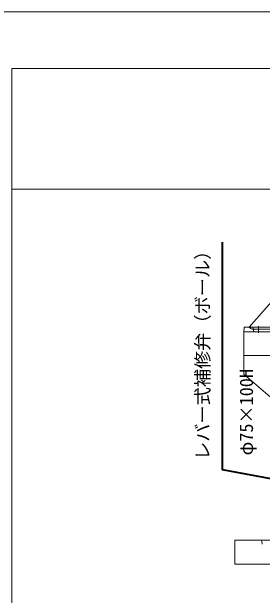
# Model space of a CAD drawing. Units: millimetres at full size, sheet at 1:20; details may follow other scales. Extents: x -5700 to 5714, y -3160 to 3160.
# Drawn here: x -4279 to -3750, y 1928 to 3160 of the extents above; entities that cross this region are included whole.
import ezdxf
from ezdxf.enums import TextEntityAlignment as Align

# ---------------------------------------------------------------- set-up
doc = ezdxf.new("R2010")
doc.units = ezdxf.units.MM
doc.header["$LTSCALE"] = 20
for name, color, linetype, lineweight in [('0-5_TEMP01', 3, 'Continuous', 18), ('0-7_躯体', 7, 'Continuous', 9), ('0-B_図面枠', 3, 'Continuous', 18), ('0-C_寸法', 1, 'Continuous', 40)]:
    doc.layers.add(name, color=color, linetype=linetype, lineweight=lineweight)
doc.styles.add('ＭＳ ゴシック', font='')
doc.styles.get('ＭＳ ゴシック').set_extended_font_data('MS Gothic')

msp = doc.modelspace()

# ---------------------------------------------------------------- linework, layer by layer
at = {"layer": '0-5_TEMP01'}
for p, q in [((-4278.67, 2785.74), (1421.34, 2785.74)), ((-3758.13, 2496.73), (-3758.13, 2482.35))]:
    msp.add_line(p, q, dxfattribs=at)
msp.add_lwpolyline([(-4398.66, 3160.37), (1541.34, 3160.37), (1541.34, -919.63)], dxfattribs=at)
at = {"layer": '0-7_躯体'}
for p, q in [((-3778.12, 2494.53), (-3716.77, 2564.52)), ((-3788.22, 2493.62), (-3789.13, 2484.52)), ((-3787.22, 2494.53), (-3723.84, 2494.53)), ((-3777.31, 2493.87), (-3774.5, 2491.62)), ((-3771.37, 2490.52), (-3728.81, 2490.52)), ((-3770.13, 2494.53), (-3768.12, 2484.52)), ((-3789.13, 2484.52), (-3691.57, 2484.52)), ((-3789.13, 2434.52), (-3789.13, 2484.52)), ((-3789.13, 2434.52), (-3458.13, 2434.52)), ((-3789.13, 2434.52), (-3789.13, 2395.93)), ((-3788.05, 2393.62), (-3733.72, 2347.53)), ((-3608.13, 2044.53), (-3808.13, 2044.53)), ((-3808.13, 2044.53), (-3808.13, 1994.53)), ((-3751.45, 2042.92), (-3750.09, 2036.14)), ((-3608.13, 1994.53), (-3808.13, 1994.53))]:
    msp.add_line(p, q, dxfattribs=at)
for centre, radius, start, end in [((-3787.22, 2493.53), 1, 90, 174.289), ((-3779.18, 2491.53), 3, 51.34, 90), ((-3771.37, 2495.53), 5, 231.34, 270), ((-3786.12, 2395.93), 3, 180, 230.195), ((-3753.41, 2042.53), 2, 11.31, 90)]:
    msp.add_arc(centre, radius, start, end, dxfattribs=at)
at = {"layer": '0-B_図面枠'}
msp.add_lwpolyline([(-4278.67, 3040.37), (1421.34, 3040.37), (1421.34, -799.63), (-4278.67, -799.63)], close=True, dxfattribs=at)
at = {"layer": '0-C_寸法'}
for p, q in [((-3834.16, 2193.65), (-3834.16, 2673.59)), ((-3630.13, 2155.53), (-3834.16, 2193.65))]:
    msp.add_line(p, q, dxfattribs=at)

# ---------------------------------------------------------------- texts
at = {"layer": '0-C_寸法', "style": 'ＭＳ ゴシック'}
for s, p in [('レバー式補修弁（ボール）', (-3853.54, 2214.19)), ('φ75×100H', (-3761.27, 2223.65))]:
    msp.add_text(s, height=28.15, rotation=90, dxfattribs=at).set_placement(p, align=Align.BOTTOM_LEFT)

doc.saveas('drawing.dxf')
